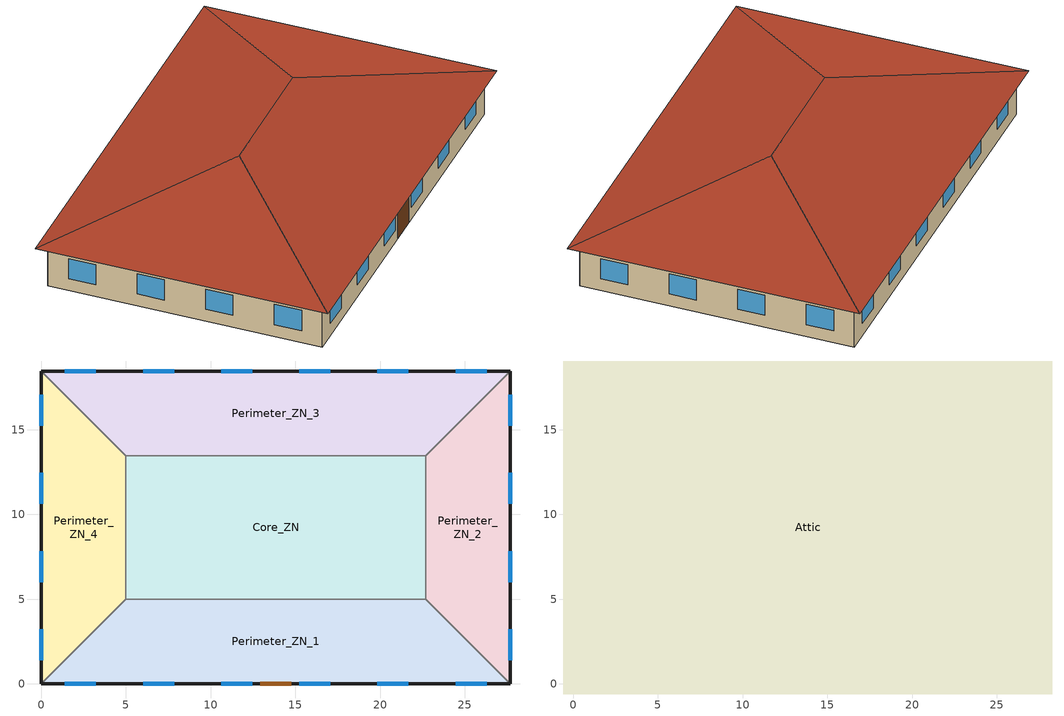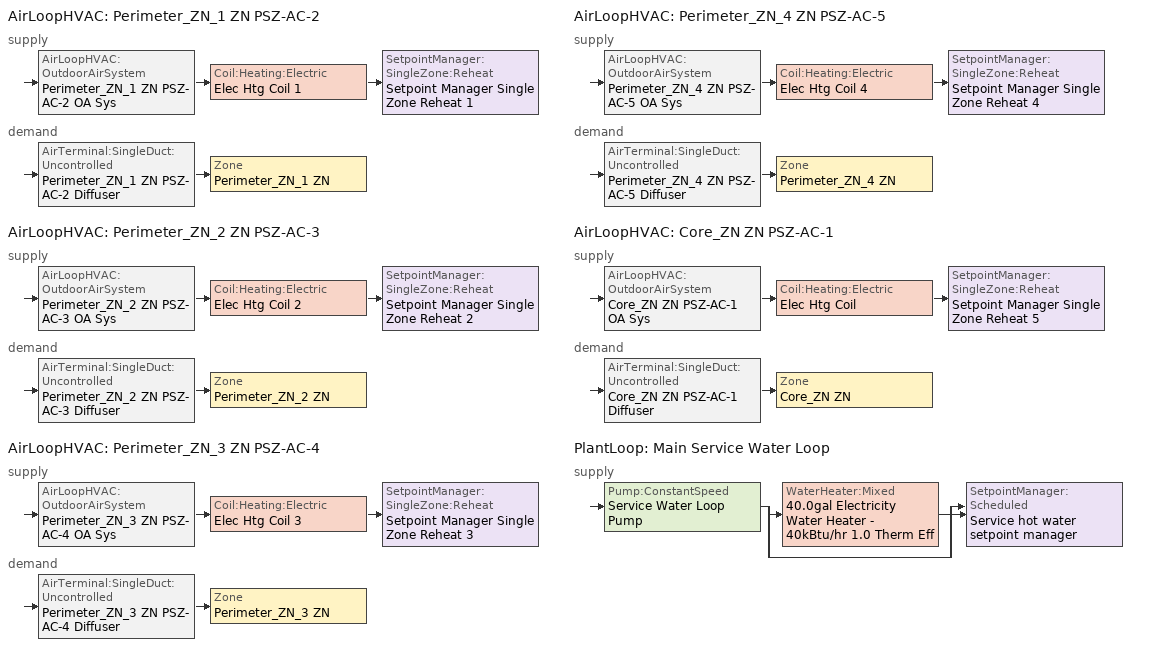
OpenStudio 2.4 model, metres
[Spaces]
Perimeter_ZN_1
 floor ground: 22.69,5 27.69,0 0,0 5,5 z0
 wall outside: 0,0 27.69,0 z0:3.05
 wall to Perimeter_ZN_4: 5,5 0,0 z0:3.05
 wall to Core_ZN: 22.69,5 5,5 z0:3.05
 wall to Perimeter_ZN_2: 27.69,0 22.69,5 z0:3.05
 window: 1.39,0 3.22,0 / 19.85,0 21.68,0 / 15.24,0 17.07,0 / 6.01,0 7.84,0 / 10.62,0 12.45,0 / 24.47,0 26.3,0 z0.9:2.42
 door: 12.93,0 14.76,0 z0:2.13
Perimeter_ZN_2
 floor ground: 27.69,18.46 27.69,0 22.69,5 22.69,13.46 z0
 wall outside: 27.69,0 27.69,18.46 z0:3.05
 wall to Perimeter_ZN_3: 27.69,18.46 22.69,13.46 z0:3.05
 wall to Core_ZN: 22.69,13.46 22.69,5 z0:3.05
 window: 27.69,1.39 27.69,3.22 / 27.69,10.62 27.69,12.45 / 27.69,15.24 27.69,17.07 / 27.69,6.01 27.69,7.84 z0.9:2.42
Perimeter_ZN_3
 floor ground: 27.69,18.46 22.69,13.46 5,13.46 0,18.46 z0
 wall outside: 27.69,18.46 0,18.46 z0:3.05
 wall to Core_ZN: 5,13.46 22.69,13.46 z0:3.05
 wall to Perimeter_ZN_4: 0,18.46 5,13.46 z0:3.05
 window: 21.68,18.46 19.85,18.46 / 7.84,18.46 6.01,18.46 / 17.07,18.46 15.24,18.46 / 12.45,18.46 10.62,18.46 / 26.3,18.46 24.47,18.46 / 3.22,18.46 1.39,18.46 z0.9:2.42
Perimeter_ZN_4
 floor ground: 0,18.46 5,13.46 5,5 0,0 z0
 wall outside: 0,18.46 0,0 z0:3.05
 wall to Core_ZN: 5,5 5,13.46 z0:3.05
 window: 0,3.22 0,1.39 / 0,12.45 0,10.62 / 0,7.84 0,6.01 / 0,17.07 0,15.24 z0.9:2.42
Core_ZN
 floor ground: 22.69,13.46 22.69,5 5,5 5,13.46 z0
Attic
 floor outside: 28.29,19.06 27.69,18.46 0,18.46 -0.6,19.06 z3.05; -0.6,19.06 0,18.46 0,0 -0.6,-0.6 z3.05; 28.29,19.06 28.29,-0.6 27.69,0 27.69,18.46 z3.05; 27.69,0 28.29,-0.6 -0.6,-0.6 0,0 z3.05
 floor to Perimeter_ZN_4: 0,18.46 5,13.46 5,5 0,0 z3.05
 floor to Perimeter_ZN_1: 22.69,5 27.69,0 0,0 5,5 z3.05
 floor to Perimeter_ZN_2: 27.69,18.46 27.69,0 22.69,5 22.69,13.46 z3.05
 floor to Core_ZN: 22.69,13.46 22.69,5 5,5 5,13.46 z3.05
 floor to Perimeter_ZN_3: 27.69,18.46 22.69,13.46 5,13.46 0,18.46 z3.05
 roof outside: 18.46,9.23,6.33 28.29,-0.6,3.05 28.29,19.06,3.05; 18.46,9.23,6.33 28.29,19.06,3.05 -0.6,19.06,3.05 9.23,9.23,6.33; 9.23,9.23,6.33 -0.6,-0.6,3.05 28.29,-0.6,3.05 18.46,9.23,6.33; 9.23,9.23,6.33 -0.6,19.06,3.05 -0.6,-0.6,3.05
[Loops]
AirLoopHVAC 'Perimeter_ZN_1 ZN PSZ-AC-2'
 supply: AirLoopHVAC:OutdoorAirSystem 'Perimeter_ZN_1 ZN PSZ-AC-2 OA Sys' > Coil:Heating:Electric 'Elec Htg Coil 1' > SetpointManager:SingleZone:Reheat 'Setpoint Manager Single Zone Reheat 1'
 demand: AirTerminal:SingleDuct:Uncontrolled 'Perimeter_ZN_1 ZN PSZ-AC-2 Diffuser' > Zone 'Perimeter_ZN_1 ZN'
AirLoopHVAC 'Perimeter_ZN_2 ZN PSZ-AC-3'
 supply: AirLoopHVAC:OutdoorAirSystem 'Perimeter_ZN_2 ZN PSZ-AC-3 OA Sys' > Coil:Heating:Electric 'Elec Htg Coil 2' > SetpointManager:SingleZone:Reheat 'Setpoint Manager Single Zone Reheat 2'
 demand: AirTerminal:SingleDuct:Uncontrolled 'Perimeter_ZN_2 ZN PSZ-AC-3 Diffuser' > Zone 'Perimeter_ZN_2 ZN'
AirLoopHVAC 'Perimeter_ZN_3 ZN PSZ-AC-4'
 supply: AirLoopHVAC:OutdoorAirSystem 'Perimeter_ZN_3 ZN PSZ-AC-4 OA Sys' > Coil:Heating:Electric 'Elec Htg Coil 3' > SetpointManager:SingleZone:Reheat 'Setpoint Manager Single Zone Reheat 3'
 demand: AirTerminal:SingleDuct:Uncontrolled 'Perimeter_ZN_3 ZN PSZ-AC-4 Diffuser' > Zone 'Perimeter_ZN_3 ZN'
AirLoopHVAC 'Perimeter_ZN_4 ZN PSZ-AC-5'
 supply: AirLoopHVAC:OutdoorAirSystem 'Perimeter_ZN_4 ZN PSZ-AC-5 OA Sys' > Coil:Heating:Electric 'Elec Htg Coil 4' > SetpointManager:SingleZone:Reheat 'Setpoint Manager Single Zone Reheat 4'
 demand: AirTerminal:SingleDuct:Uncontrolled 'Perimeter_ZN_4 ZN PSZ-AC-5 Diffuser' > Zone 'Perimeter_ZN_4 ZN'
AirLoopHVAC 'Core_ZN ZN PSZ-AC-1'
 supply: AirLoopHVAC:OutdoorAirSystem 'Core_ZN ZN PSZ-AC-1 OA Sys' > Coil:Heating:Electric 'Elec Htg Coil' > SetpointManager:SingleZone:Reheat 'Setpoint Manager Single Zone Reheat 5'
 demand: AirTerminal:SingleDuct:Uncontrolled 'Core_ZN ZN PSZ-AC-1 Diffuser' > Zone 'Core_ZN ZN'
PlantLoop 'Main Service Water Loop'
 supply: Pump:ConstantSpeed 'Service Water Loop Pump' > split
  | WaterHeater:Mixed '40.0gal Electricity Water Heater - 40kBtu/hr 1.0 Therm Eff'
  | bypass
  join > SetpointManager:Scheduled 'Service hot water setpoint manager'
[Site]
Houston Bush Intercontinental: Latitude {deg}=30; Longitude {deg}=-95.37; Time Zone {hr}=-6; Elevation {m}=29; Terrain=City
[Building]
90.1-2010-SmallOffice-ASHRAE 169-2006-2A created: 2016-11-30 13:33:36 -0700: North Axis {deg}=0; Default Construction Set=90.1-2010 - Office - ASHRAE 169-2006-2A; Standards Building Type=SmallOffice
[Site:GroundTemperature:BuildingSurface]
20.38, 20.28, 20.43, 20.62, 20.85, 22.92, 23.46, 23.6, 23.62, 21.54, 20.98, 20.57
[Site:WaterMainsTemperature]
Calculation Method=Correlation; Annual Average Outdoor Air Temperature {C}=20.3167; Maximum Difference In Monthly Average Outdoor Air Temperatures {deltaC}=17.8
[SizingPeriod:DesignDay]
Houston Bush Intercontinental Ann Htg 99.6% Condns DB: Maximum Dry-Bulb Temperature {C}=-1.6; Daily Dry-Bulb Temperature Range {deltaC}=0; Humidity Indicating Conditions at Maximum Dry-Bulb=-1.6; Barometric Pressure {Pa}=100977; Wind Speed {m/s}=2.8; Wind Direction {deg}=0; Sky Clearness=0; Rain Indicator=0; Snow Indicator=0; Day of Month=21; Month=1; Day Type=WinterDesignDay; Daylight Saving Time Indicator=0; Humidity Indicating Type=Wetbulb; Dry-Bulb Temperature Range Modifier Type=DefaultMultipliers; Solar Model Indicator=ASHRAEClearSky
[ClimateZones]
Climate Zone Institution Name 1=ASHRAE; Climate Zone Document Name 1=ANSI/ASHRAE Standard 169; Climate Zone Document Year 1=2006; Climate Zone Value 1=2A; Climate Zone Institution Name 2=CEC; Climate Zone Document Name 2=California Climate Zone Descriptions; Climate Zone Document Year 2=1995
[Material:NoMass] Thermal Absorptance=0.9; Solar Absorptance=0.7
Name | Roughness | Thermal Resistance {m2-K/W} | Visible Absorptance
CP02 CARPET PAD | VeryRough | 0.21648 | 0.8
Typical Insulation R-6.78 | Smooth | 1.19347 | 0.7
Typical Carpet Pad | Smooth | 0.21648 | 0.8
Typical Insulation R-4.23 | Smooth | 0.745657 | 0.7
Typical Insulation R-19.72 | Smooth | 3.4722 | 0.7
Typical Insulation R-0.58 | Smooth | 0.101875 | 0.7
Typical Insulation | Smooth | 0.0282222 | 0.7
[Material]
Name | Roughness | Thickness {m} | Conductivity {W/m-K} | Density {kg/m3} | Specific Heat {J/kg-K} | Thermal Absorptance | Solar Absorptance | Visible Absorptance
100mm Normalweight concrete floor | MediumSmooth | 0.1016 | 2.31 | 2322 | 832
G01 13mm gypsum board | Smooth | 0.0127 | 0.16 | 800 | 1090 | 0.9 | 0.7 | 0.5
4 in. Normalweight Concrete Floor | MediumRough | 0.1016 | 2.31 | 2322 | 832 | 0.9 | 0.7 | 0.7
1IN Stucco | Smooth | 0.0253 | 0.6918 | 1858 | 837 | 0.9 | 0.7 | 0.92
8IN CONCRETE HW RefBldg | Rough | 0.2032 | 1.311 | 2240 | 836.8 | 0.9 | 0.7 | 0.7
1/2IN Gypsum | Smooth | 0.0127 | 0.16 | 784.9 | 830 | 0.9 | 0.4 | 0.4
Roof Membrane - Highly Reflective | VeryRough | 0.0095 | 0.16 | 1121.29 | 1460 | 0.75 | 0.45 | 0.7
Metal Roof Surface; F08 Metal surface | Smooth | 0.0008 | 45.28 | 7824 | 500 | 0.9 | 0.7 | 0.7
6 in. Normalweight Concrete Floor | MediumRough | 0.1524 | 2.31 | 2322 | 832 | 0.9 | 0.7 | 0.7
8 in. Concrete Block Basement Wall | MediumRough | 0.2032 | 1.326 | 1842 | 912 | 0.9 | 0.7 | 0.7
G05 25mm wood | MediumSmooth | 0.0254 | 0.15 | 608 | 1630 | 0.9 | 0.5 | 0.5
Std Wood 6inch | MediumSmooth | 0.15 | 0.12 | 540 | 1210 | 0.9 | 0.7 | 0.7
[Construction]
Typical Insulated Exterior Mass Floor R-9.35: Typical Insulation R-6.78, 4 in. Normalweight Concrete Floor, Typical Carpet Pad
Typical Insulated Exterior Mass Wall R-6.62: 1IN Stucco, 8IN CONCRETE HW RefBldg, Typical Insulation R-4.23, 1/2IN Gypsum
Typical IEAD Roof - Highly Reflective R-20.83: Roof Membrane - Highly Reflective, Typical Insulation R-19.72, Metal Roof Surface
Typical Interior Floor: 100mm Normalweight concrete floor, CP02 CARPET PAD
Typical Interior Wall: G01 13mm gypsum board, G01 13mm gypsum board
Typical Interior Ceiling: CP02 CARPET PAD, 100mm Normalweight concrete floor
Typical Insulated Carpeted 6in Slab Floor: 6 in. Normalweight Concrete Floor, Typical Carpet Pad
Typical Insulated Basement Mass Wall: 8 in. Concrete Block Basement Wall
U 0.72 SHGC 0.25 Sgl Ref-B-M Tint 6mm: REF B TINT MID 6MM
Typical Insulated Metal Door R-1.43: F08 Metal surface, Typical Insulation R-0.58
Typical Overhead Door: Typical Insulation
U 1.98 SHGC 0.36 Sgl Ref-B-H Clr 6mm: REF B CLEAR HI 6MM
Typical Interior Window: Clear 3mm
Typical Interior Door; Typical Interior Partition: G05 25mm wood
InteriorFurnishings: Std Wood 6inch
[DefaultConstructionSet]
90.1-2010 - Office - ASHRAE 169-2006-2A: Default Exterior Surface Constructions=Default Surface Constructions 1; Default Interior Surface Constructions=Default Surface Constructions 2; Default Ground Contact Surface Constructions=Default Surface Constructions 3; Default Exterior SubSurface Constructions=Default Sub Surface Constructions 1; Default Interior SubSurface Constructions=Default Sub Surface Constructions 2; Interior Partition Construction=Typical Interior Partition
[DefaultSurfaceConstructions]
Name | Floor Construction | Wall Construction | Roof Ceiling Construction
Default Surface Constructions 1 | Typical Insulated Exterior Mass Floor R-9.35 | Typical Insulated Exterior Mass Wall R-6.62 | Typical IEAD Roof - Highly Reflective R-20.83
Default Surface Constructions 2 | Typical Interior Floor | Typical Interior Wall | Typical Interior Ceiling
Default Surface Constructions 3 | Typical Insulated Carpeted 6in Slab Floor | Typical Insulated Basement Mass Wall
[DefaultSubSurfaceConstructions]
Name | Fixed Window Construction | Operable Window Construction | Door Construction | Overhead Door Construction | Skylight Construction | Tubular Daylight Dome Construction | Tubular Daylight Diffuser Construction
Default Sub Surface Constructions 1 | U 0.72 SHGC 0.25 Sgl Ref-B-M Tint 6mm | U 0.72 SHGC 0.25 Sgl Ref-B-M Tint 6mm | Typical Insulated Metal Door R-1.43 | Typical Overhead Door | U 1.98 SHGC 0.36 Sgl Ref-B-H Clr 6mm | Typical Interior Window | Typical Interior Window
Default Sub Surface Constructions 2 | Typical Interior Window | Typical Interior Window | Typical Interior Door
[WindowMaterial:Glazing] Optical Data Type=SpectralAverage; Infrared Transmittance at Normal Incidence=0; Front Side Infrared Hemispherical Emissivity=0.84; Conductivity {W/m-K}=0.9; Dirt Correction Factor for Solar and Visible Transmittance=1; Solar Diffusing=No
Name | Thickness {m} | Solar Transmittance at Normal Incidence | Front Side Solar Reflectance at Normal Incidence | Back Side Solar Reflectance at Normal Incidence | Visible Transmittance at Normal Incidence | Front Side Visible Reflectance at Normal Incidence | Back Side Visible Reflectance at Normal Incidence | Back Side Infrared Hemispherical Emissivity
REF B TINT MID 6MM | 0.006 | 0.1 | 0.11 | 0.41 | 0.13 | 0.1 | 0.32 | 0.45
REF B CLEAR HI 6MM | 0.006 | 0.24 | 0.16 | 0.32 | 0.3 | 0.16 | 0.29 | 0.6
Clear 3mm | 0.003 | 0.837 | 0.075 | 0.075 | 0.898 | 0.081 | 0.081 | 0.84
[Space]
Name | Space Type | Building Story | Thermal Zone | Part of Total Floor Area
Perimeter_ZN_1 | Office WholeBuilding - Sm Office | Building Story 1 | Perimeter_ZN_1 ZN | Yes
Attic | Office Attic |  | Attic ZN | No
Perimeter_ZN_2 | Office WholeBuilding - Sm Office | Building Story 1 | Perimeter_ZN_2 ZN | Yes
Perimeter_ZN_3 | Office WholeBuilding - Sm Office | Building Story 1 | Perimeter_ZN_3 ZN | Yes
Perimeter_ZN_4 | Office WholeBuilding - Sm Office | Building Story 1 | Perimeter_ZN_4 ZN | Yes
Core_ZN | Office WholeBuilding - Sm Office | Building Story 1 | Core_ZN ZN | Yes
[SpaceType] Standards Building Type=Office
Name | Default Schedule Set | Standards Space Type | Design Specification Outdoor Air Object
Office WholeBuilding - Sm Office | Office WholeBuilding - Sm Office Schedule Set | WholeBuilding - Sm Office
Office Attic | Office Attic Schedule Set | Attic | Office Attic Ventilation
[DesignSpecification:OutdoorAir]
Office Attic Ventilation: Outdoor Air Flow per Person {m3/s-person}=0; Outdoor Air Flow per Floor Area {m3/s-m2}=0; Outdoor Air Flow Air Changes per Hour {1/hr}=0
[DefaultScheduleSet]
Name | Infiltration Schedule | Number of People Schedule | People Activity Level Schedule | Lighting Schedule | Electric Equipment Schedule
Office Attic Schedule Set | OfficeMedium INFIL_SCH_PNNL
Office WholeBuilding - Sm Office Schedule Set | OfficeSmall INFIL_QUARTER_ON_SCH | OfficeSmall BLDG_OCC_SCH | OfficeSmall ACTIVITY_SCH | OfficeSmall BLDG_LIGHT_SCH | OfficeSmall BLDG_EQUIP_SCH
[ThermostatSetpoint:DualSetpoint]
Name | Heating Setpoint Temperature Schedule | Cooling Setpoint Temperature Schedule
Office WholeBuilding - Sm Office Thermostat 1; Office WholeBuilding - Sm Office Thermostat 2; Office WholeBuilding - Sm Office Thermostat 3; Office WholeBuilding - Sm Office Thermostat 4; Office WholeBuilding - Sm Office Thermostat 5 | OfficeSmall HTGSETP_SCH_NO_OPTIMUM | OfficeSmall CLGSETP_SCH_NO_OPTIMUM
Office Attic Thermostat 1
[People:Definition]
Office WholeBuilding - Sm Office People Definition: Number of People Calculation Method=People/Area; People per Space Floor Area {person/m2}=0.0602779; Fraction Radiant=0.3
[People]
Office WholeBuilding - Sm Office People: People Definition=Office WholeBuilding - Sm Office People Definition; Space or SpaceType=Office WholeBuilding - Sm Office; Work Efficiency Schedule=Work Efficiency Schedule; Clothing Insulation Schedule=Clothing Schedule; Air Velocity Schedule=Air Velocity Schedule
[Lights:Definition]
Office WholeBuilding - Sm Office Lights Definition: Design Level Calculation Method=Watts/Area; Watts per Space Floor Area {W/m2}=9.68752; Fraction Radiant=0.7; Fraction Visible=0.2
[Lights]
Office WholeBuilding - Sm Office Lights: Lights Definition=Office WholeBuilding - Sm Office Lights Definition; Space or SpaceType=Office WholeBuilding - Sm Office
[ElectricEquipment:Definition]
Office WholeBuilding - Sm Office Elec Equip Definition: Design Level Calculation Method=Watts/Area; Watts per Space Floor Area {W/m2}=6.78126; Fraction Radiant=0.5
[ElectricEquipment]
Office WholeBuilding - Sm Office Elec Equip: Electric Equipment Definition=Office WholeBuilding - Sm Office Elec Equip Definition; Space or SpaceType=Office WholeBuilding - Sm Office
[SpaceInfiltration:DesignFlowRate] Schedule=OfficeSmall INFIL_QUARTER_ON_SCH; Design Flow Rate Calculation Method=Flow/ExteriorArea; Flow per Exterior Surface Area {m3/s-m2}=0.000569573; Constant Term Coefficient=0; Temperature Term Coefficient=0; Velocity Term Coefficient=0.224; Velocity Squared Term Coefficient=0
Name | Space or SpaceType
Perimeter_ZN_1 Infiltration | Perimeter_ZN_1
Perimeter_ZN_2 Infiltration | Perimeter_ZN_2
Perimeter_ZN_3 Infiltration | Perimeter_ZN_3
Perimeter_ZN_4 Infiltration | Perimeter_ZN_4
[InternalMass:Definition]
Internal Mass Definition 1: Construction=InteriorFurnishings; Design Level Calculation Method=SurfaceArea/Area; Surface Area per Space Floor Area=2
[InternalMass] Internal Mass Definition=Internal Mass Definition 1
Name | Space or SpaceType
Perimeter_ZN_1 Mass | Perimeter_ZN_1
Perimeter_ZN_2 Mass | Perimeter_ZN_2
Perimeter_ZN_3 Mass | Perimeter_ZN_3
Perimeter_ZN_4 Mass | Perimeter_ZN_4
Core_ZN Mass | Core_ZN
[ThermalZone] Use Ideal Air Loads=No
Name | Thermostat
Perimeter_ZN_2 ZN | Office WholeBuilding - Sm Office Thermostat 1
Core_ZN ZN | Office WholeBuilding - Sm Office Thermostat 2
Perimeter_ZN_1 ZN | Office WholeBuilding - Sm Office Thermostat 3
Perimeter_ZN_3 ZN | Office WholeBuilding - Sm Office Thermostat 4
Perimeter_ZN_4 ZN | Office WholeBuilding - Sm Office Thermostat 5
Attic ZN | Office Attic Thermostat 1
[Sizing:Zone] Zone Cooling Design Supply Air Temperature Input Method=SupplyAirTemperature; Zone Cooling Design Supply Air Temperature Difference {deltaC}=11.11; Zone Heating Design Supply Air Temperature Input Method=SupplyAirTemperature; Zone Heating Design Supply Air Temperature {C}=40; Zone Heating Design Supply Air Temperature Difference {deltaC}=11.11; Zone Cooling Design Supply Air Humidity Ratio {kg-H2O/kg-air}=0.0085; Zone Heating Design Supply Air Humidity Ratio {kg-H2O/kg-air}=0.008; Cooling Design Air Flow Method=DesignDay; Heating Design Air Flow Method=DesignDay; Account for Dedicated Outdoor Air System=No; Dedicated Outdoor Air System Control Strategy=NeutralSupplyAir; Dedicated Outdoor Air Low Setpoint Temperature for Design {C}=autosize; Dedicated Outdoor Air High Setpoint Temperature for Design {C}=autosize
Name | Zone Cooling Design Supply Air Temperature {C}
Perimeter_ZN_2 ZN; Core_ZN ZN; Perimeter_ZN_1 ZN; Perimeter_ZN_3 ZN; Perimeter_ZN_4 ZN | 12.8
Attic ZN | 14
[Zone equipment]
Perimeter_ZN_2 ZN: Perimeter_ZN_2 ZN PSZ-AC-3 Diffuser
Core_ZN ZN: Core_ZN ZN PSZ-AC-1 Diffuser
Perimeter_ZN_1 ZN: Perimeter_ZN_1 ZN PSZ-AC-2 Diffuser
Perimeter_ZN_3 ZN: Perimeter_ZN_3 ZN PSZ-AC-4 Diffuser
Perimeter_ZN_4 ZN: Perimeter_ZN_4 ZN PSZ-AC-5 Diffuser
[AirLoopHVAC] Availability Schedule=Always On Discrete; Design Supply Air Flow Rate {m3/s}=AutoSize
Perimeter_ZN_1 ZN PSZ-AC-2; Perimeter_ZN_2 ZN PSZ-AC-3; Perimeter_ZN_3 ZN PSZ-AC-4; Perimeter_ZN_4 ZN PSZ-AC-5; Core_ZN ZN PSZ-AC-1
[Sizing:System] Type of Load to Size On=Sensible; Design Outdoor Air Flow Rate {m3/s}=Autosize; Minimum System Air Flow Ratio=1; Preheat Design Temperature {C}=7; Preheat Design Humidity Ratio {kg-H2O/kg-Air}=0.008; Precool Design Temperature {C}=12.8; Precool Design Humidity Ratio {kg-H2O/kg-Air}=0.008; Central Cooling Design Supply Air Temperature {C}=12.8; Central Heating Design Supply Air Temperature {C}=40; Sizing Option=Coincident; 100% Outdoor Air in Cooling=No; 100% Outdoor Air in Heating=No; Central Cooling Design Supply Air Humidity Ratio {kg-H2O/kg-Air}=0.0085; Central Heating Design Supply Air Humidity Ratio {kg-H2O/kg-Air}=0.008; Cooling Design Air Flow Method=DesignDay; Cooling Design Air Flow Rate {m3/s}=0; Heating Design Air Flow Method=DesignDay; Heating Design Air Flow Rate {m3/s}=0; System Outdoor Air Method=ZoneSum; Zone Maximum Outdoor Air Fraction=1; Cooling Supply Air Flow Rate Per Floor Area {m3/s-m2}=0.00996765; Cooling Fraction of Autosized Cooling Supply Air Flow Rate=1; Cooling Supply Air Flow Rate Per Unit Cooling Capacity {m3/s-W}=3.94755e-05; Heating Supply Air Flow Rate Per Floor Area {m3/s-m2}=0.00996765; Heating Fraction of Autosized Heating Supply Air Flow Rate=1; Heating Fraction of Autosized Cooling Supply Air Flow Rate=1; Heating Supply Air Flow Rate Per Unit Heating Capacity {m3/s-W}=3.15882e-05; Cooling Design Capacity Method=CoolingDesignCapacity; Cooling Design Capacity {W}=autosize; Cooling Design Capacity Per Floor Area {W/m2}=234.7; Fraction of Autosized Cooling Design Capacity=1; Heating Design Capacity Method=HeatingDesignCapacity; Heating Design Capacity {W}=autosize; Heating Design Capacity Per Floor Area {W/m2}=157; Fraction of Autosized Heating Design Capacity=1; Central Cooling Capacity Control Method=OnOff
Perimeter_ZN_1 ZN PSZ-AC-2; Perimeter_ZN_2 ZN PSZ-AC-3; Perimeter_ZN_3 ZN PSZ-AC-4; Perimeter_ZN_4 ZN PSZ-AC-5; Core_ZN ZN PSZ-AC-1
[SetpointManager:SingleZone:Reheat] Minimum Supply Air Temperature {C}=12.7778; Maximum Supply Air Temperature {C}=40
Name | Control Zone
Setpoint Manager Single Zone Reheat 1 | Perimeter_ZN_1 ZN
Setpoint Manager Single Zone Reheat 2 | Perimeter_ZN_2 ZN
Setpoint Manager Single Zone Reheat 3 | Perimeter_ZN_3 ZN
Setpoint Manager Single Zone Reheat 4 | Perimeter_ZN_4 ZN
Setpoint Manager Single Zone Reheat 5 | Core_ZN ZN
[Controller:OutdoorAir] Minimum Outdoor Air Flow Rate {m3/s}=Autosize; Maximum Outdoor Air Flow Rate {m3/s}=Autosize; Economizer Control Type=NoEconomizer; Economizer Control Action Type=ModulateFlow; Economizer Maximum Limit Dry-Bulb Temperature {C}=28; Economizer Maximum Limit Enthalpy {J/kg}=64000; Economizer Minimum Limit Dry-Bulb Temperature {C}=-100; Lockout Type=NoLockout; Minimum Limit Type=FixedMinimum; Minimum Outdoor Air Schedule=Always On Discrete; High Humidity Control=No; Heat Recovery Bypass Control Type=BypassWhenOAFlowGreaterThanMinimum
Name | Controller Mechanical Ventilation
Perimeter_ZN_1 ZN PSZ-AC-2 OA Sys Controller | Controller Mechanical Ventilation 1
Perimeter_ZN_2 ZN PSZ-AC-3 OA Sys Controller | Controller Mechanical Ventilation 2
Perimeter_ZN_3 ZN PSZ-AC-4 OA Sys Controller | Controller Mechanical Ventilation 3
Perimeter_ZN_4 ZN PSZ-AC-5 OA Sys Controller | Controller Mechanical Ventilation 4
Core_ZN ZN PSZ-AC-1 OA Sys Controller | Controller Mechanical Ventilation 5
[Controller:MechanicalVentilation] Availability Schedule=Always On Discrete; System Outdoor Air Method=ZoneSum
Controller Mechanical Ventilation 1; Controller Mechanical Ventilation 2; Controller Mechanical Ventilation 3; Controller Mechanical Ventilation 4; Controller Mechanical Ventilation 5
[AirLoopHVAC:OutdoorAirSystem]
Name | Controller
Perimeter_ZN_1 ZN PSZ-AC-2 OA Sys | Perimeter_ZN_1 ZN PSZ-AC-2 OA Sys Controller
Perimeter_ZN_2 ZN PSZ-AC-3 OA Sys | Perimeter_ZN_2 ZN PSZ-AC-3 OA Sys Controller
Perimeter_ZN_3 ZN PSZ-AC-4 OA Sys | Perimeter_ZN_3 ZN PSZ-AC-4 OA Sys Controller
Perimeter_ZN_4 ZN PSZ-AC-5 OA Sys | Perimeter_ZN_4 ZN PSZ-AC-5 OA Sys Controller
Core_ZN ZN PSZ-AC-1 OA Sys | Core_ZN ZN PSZ-AC-1 OA Sys Controller
[AvailabilityManager:NightCycle] Control Type=CycleOnAny; Thermostat Tolerance {deltaC}=1
Availability Manager Night Cycle 1; Availability Manager Night Cycle 2; Availability Manager Night Cycle 3; Availability Manager Night Cycle 4; Availability Manager Night Cycle 5
[AirTerminal:SingleDuct:Uncontrolled] Availability Schedule=Always On Discrete; Maximum Air Flow Rate {m3/s}=AutoSize
Perimeter_ZN_1 ZN PSZ-AC-2 Diffuser; Perimeter_ZN_2 ZN PSZ-AC-3 Diffuser; Perimeter_ZN_3 ZN PSZ-AC-4 Diffuser; Perimeter_ZN_4 ZN PSZ-AC-5 Diffuser; Core_ZN ZN PSZ-AC-1 Diffuser
[PlantLoop]
Main Service Water Loop: Glycol Concentration=0; Maximum Loop Temperature {C}=60; Minimum Loop Temperature {C}=10; Plant Loop Volume {m3}=Autocalculate; Load Distribution Scheme=Optimal
[Sizing:Plant]
Main Service Water Loop: Loop Type=Heating; Design Loop Exit Temperature {C}=60; Loop Design Temperature Difference {deltaC}=5; Sizing Option=NonCoincident; Zone Timesteps in Averaging Window=1; Coincident Sizing Factor Mode=None
[SetpointManager:Scheduled]
Service hot water setpoint manager: Control Variable=Temperature; Schedule=Service Water Loop Temp - 140F
[Pump:ConstantSpeed]
Service Water Loop Pump: Rated Flow Rate {m3/s}=autosize; Rated Pump Head {Pa}=0.001; Rated Power Consumption {W}=autosize; Motor Efficiency=0.855; Fraction of Motor Inefficiencies to Fluid Stream=0; Pump Control Type=Intermittent; Design Power Sizing Method=PowerPerFlowPerPressure; Design Electric Power per Unit Flow Rate {W/(m3/s)}=348701.1; Design Shaft Power per Unit Flow Rate per Unit Head {W-s/m3-Pa}=1.28205
[WaterHeater:Mixed]
40.0gal Electricity Water Heater - 40kBtu/hr 1.0 Therm Eff: Tank Volume {m3}=0.151416; Setpoint Temperature Schedule=Service Water Loop Temp - 140F; Deadband Temperature Difference {deltaC}=2; Maximum Temperature Limit {C}=82.2222; Heater Control Type=Cycle; Heater Maximum Capacity {W}=11722.8; Heater Fuel Type=Electricity; Heater Thermal Efficiency=1; Off Cycle Parasitic Fuel Consumption Rate {W}=570.999; Off Cycle Parasitic Fuel Type=Electricity; Off Cycle Parasitic Heat Fraction to Tank=0.8; On Cycle Parasitic Fuel Consumption Rate {W}=570.999; On Cycle Parasitic Fuel Type=Electricity; On Cycle Parasitic Heat Fraction to Tank=0; Ambient Temperature Indicator=Schedule; Ambient Temperature Schedule=Water Heater Ambient Temp Schedule - 70F; Off Cycle Loss Coefficient to Ambient Temperature {W/K}=1.20802; On Cycle Loss Coefficient to Ambient Temperature {W/K}=1.20802; Use Side Effectiveness=1; Source Side Effectiveness=1; Use Side Design Flow Rate {m3/s}=autosize; Source Side Design Flow Rate {m3/s}=autosize; Indirect Water Heating Recovery Time {hr}=1.5; Source Side Flow Control Mode=IndirectHeatPrimarySetpoint
[Exterior:Lights:Definition]
Name | Design Level {W}
Occ Sensing Exterior Lights Def | 896.07
NonDimming Exterior Lights Def | 40.54
[Exterior:Lights] Control Option=AstronomicalClock
Name | Exterior Lights Definition | Schedule
Occ Sensing Exterior Lights Def | Occ Sensing Exterior Lights Def | OfficeSmall Exterior_lighting_schedule_b
NonDimming Exterior Lights Def | NonDimming Exterior Lights Def | OfficeSmall Exterior_lighting_schedule_a
[BuildingStory]
Building Story 1: Nominal Z Coordinate {m}=0
[Coil:Heating:Electric] Availability Schedule=Always On Discrete 1
Elec Htg Coil; Elec Htg Coil 1; Elec Htg Coil 2; Elec Htg Coil 3; Elec Htg Coil 4
[Schedule:Ruleset]
Name | Default Day Schedule | Summer Design Day Schedule | Winter Design Day Schedule
OfficeMedium INFIL_SCH_PNNL | OfficeMedium INFIL_SCH_PNNL Default | OfficeMedium INFIL_SCH_PNNL Summer Design Day | OfficeMedium INFIL_SCH_PNNL Winter Design Day
Clothing Schedule | Clothing Schedule Default Winter Clothes
Air Velocity Schedule | Air Velocity Schedule Default
Work Efficiency Schedule | Work Efficiency Schedule Default
OfficeSmall BLDG_OCC_SCH | OfficeSmall BLDG_OCC_SCH Default | OfficeSmall BLDG_OCC_SCH Summer Design Day | OfficeSmall BLDG_OCC_SCH Winter Design Day
OfficeSmall ACTIVITY_SCH | OfficeSmall ACTIVITY_SCH Default | OfficeSmall ACTIVITY_SCH Summer Design Day | OfficeSmall ACTIVITY_SCH Winter Design Day
OfficeSmall BLDG_LIGHT_SCH | OfficeSmall BLDG_LIGHT_SCH Default | OfficeSmall BLDG_LIGHT_SCH Summer Design Day | OfficeSmall BLDG_LIGHT_SCH Winter Design Day
OfficeSmall BLDG_EQUIP_SCH | OfficeSmall BLDG_EQUIP_SCH Default | OfficeSmall BLDG_EQUIP_SCH Summer Design Day | OfficeSmall BLDG_EQUIP_SCH Winter Design Day
OfficeSmall INFIL_QUARTER_ON_SCH | OfficeSmall INFIL_QUARTER_ON_SCH Default | OfficeSmall INFIL_QUARTER_ON_SCH Summer Design Day | OfficeSmall INFIL_QUARTER_ON_SCH Winter Design Day
OfficeSmall HTGSETP_SCH_NO_OPTIMUM | OfficeSmall HTGSETP_SCH_NO_OPTIMUM Default | OfficeSmall HTGSETP_SCH_NO_OPTIMUM Summer Design Day | OfficeSmall HTGSETP_SCH_NO_OPTIMUM Winter Design Day
OfficeSmall CLGSETP_SCH_NO_OPTIMUM | OfficeSmall CLGSETP_SCH_NO_OPTIMUM Default | OfficeSmall CLGSETP_SCH_NO_OPTIMUM Summer Design Day | OfficeSmall CLGSETP_SCH_NO_OPTIMUM Winter Design Day
Service Water Loop Temp - 140F | Service Water Loop Temp - 140F Default
Water Heater Ambient Temp Schedule - 70F | Water Heater Ambient Temp Schedule - 70F Default
OfficeSmall Exterior_lighting_schedule_b | OfficeSmall Exterior_lighting_schedule_b Default | OfficeSmall Exterior_lighting_schedule_b Summer Design Day | OfficeSmall Exterior_lighting_schedule_b Winter Design Day
OfficeSmall Exterior_lighting_schedule_a | OfficeSmall Exterior_lighting_schedule_a Default | OfficeSmall Exterior_lighting_schedule_a Summer Design Day | OfficeSmall Exterior_lighting_schedule_a Winter Design Day
[Schedule:Day]
OfficeMedium INFIL_SCH_PNNL Default; Clothing Schedule Default Winter Clothes; OfficeSmall BLDG_OCC_SCH Summer Design Day; OfficeSmall BLDG_LIGHT_SCH Summer Design Day; OfficeSmall BLDG_EQUIP_SCH Summer Design Day; OfficeSmall INFIL_QUARTER_ON_SCH Default: 24, 0, 1
OfficeMedium INFIL_SCH_PNNL Summer Design Day; OfficeMedium INFIL_SCH_PNNL SmrDsn|Wkdy Day: 6, 0, 1, 22, 0, 0.25, 24, 0, 1
OfficeMedium INFIL_SCH_PNNL Winter Design Day; OfficeMedium INFIL_SCH_PNNL WntrDsn|Sat Day: 6, 0, 1, 18, 0, 0.25, 24, 0, 1
Clothing Schedule Summer Clothes: 24, 0, 0.5
Air Velocity Schedule Default; OfficeSmall BLDG_EQUIP_SCH Wknd Day: 24, 0, 0.2
Work Efficiency Schedule Default; OfficeSmall BLDG_OCC_SCH Default; OfficeSmall BLDG_OCC_SCH Winter Design Day; OfficeSmall BLDG_LIGHT_SCH Winter Design Day; OfficeSmall BLDG_EQUIP_SCH Winter Design Day: 24, 0, 0
OfficeSmall BLDG_OCC_SCH Wkdy Day: 6, 0, 0, 7, 0, 0.11, 8, 0, 0.21, 12, 0, 1, 13, 0, 0.53, 17, 0, 1, 18, 0, 0.32, 22, 0, 0.11, 23, 0, 0.05, 24, 0, 0
OfficeSmall ACTIVITY_SCH Default; OfficeSmall ACTIVITY_SCH Winter Design Day; OfficeSmall ACTIVITY_SCH Summer Design Day: 24, 0, 120
OfficeSmall BLDG_LIGHT_SCH Default; OfficeSmall BLDG_LIGHT_SCH Default|Wkdy Day: 5, 0, 0.18, 7, 0, 0.23, 8, 0, 0.42, 12, 0, 0.9, 13, 0, 0.8, 17, 0, 0.9, 18, 0, 0.61, 20, 0, 0.42, 22, 0, 0.32, 23, 0, 0.23, 24, 0, 0.18
OfficeSmall BLDG_LIGHT_SCH Wknd Day: 24, 0, 0.18
OfficeSmall BLDG_EQUIP_SCH Default; OfficeSmall BLDG_EQUIP_SCH Default|Wkdy Day: 8, 0, 0.5, 12, 0, 1, 13, 0, 0.94, 17, 0, 1, 18, 0, 0.5, 24, 0, 0.2
OfficeSmall INFIL_QUARTER_ON_SCH Summer Design Day; OfficeSmall INFIL_QUARTER_ON_SCH SmrDsn|Wkdy Day: 7, 0, 1, 19, 0, 0.25, 24, 0, 1
OfficeSmall INFIL_QUARTER_ON_SCH Winter Design Day; OfficeSmall INFIL_QUARTER_ON_SCH WntrDsn|Sat Day: 7, 0, 1, 18, 0, 0.25, 24, 0, 1
OfficeSmall HTGSETP_SCH_NO_OPTIMUM Default; OfficeSmall HTGSETP_SCH_NO_OPTIMUM Summer Design Day: 24, 0, 15.56
OfficeSmall HTGSETP_SCH_NO_OPTIMUM Wkdy Day: 6, 0, 15.56, 19, 0, 21.11, 24, 0, 15.56
OfficeSmall HTGSETP_SCH_NO_OPTIMUM Winter Design Day: 24, 0, 21.11
OfficeSmall CLGSETP_SCH_NO_OPTIMUM Default; OfficeSmall CLGSETP_SCH_NO_OPTIMUM Summer Design Day; OfficeSmall CLGSETP_SCH_NO_OPTIMUM Wkdy Day: 24, 0, 100
OfficeSmall CLGSETP_SCH_NO_OPTIMUM Winter Design Day: 24, 0, 29.44
Service Water Loop Temp - 140F Default: 24, 0, 60
Water Heater Ambient Temp Schedule - 70F Default: 24, 0, 21.1111
OfficeSmall Exterior_lighting_schedule_b Default; OfficeSmall Exterior_lighting_schedule_b Winter Design Day; OfficeSmall Exterior_lighting_schedule_b Summer Design Day: 6, 0, 0.7, 24, 0, 1
OfficeSmall Exterior_lighting_schedule_a Default; OfficeSmall Exterior_lighting_schedule_a Winter Design Day; OfficeSmall Exterior_lighting_schedule_a Summer Design Day: 6, 0, 0, 24, 0, 1
[Schedule:Rule] Date Specification Type=DateRange; Start Day=1
Name | Schedule Ruleset | Rule Order | Day Schedule | Apply Monday | Apply Tuesday | Apply Wednesday | Apply Thursday | Apply Friday | Start Month | End Month | End Day | Apply Saturday | Apply Sunday
Schedule Rule 1 | OfficeMedium INFIL_SCH_PNNL | 1 | OfficeMedium INFIL_SCH_PNNL SmrDsn|Wkdy Day | Yes | Yes | Yes | Yes | Yes | 1 | 12 | 31
Schedule Rule 2 | OfficeMedium INFIL_SCH_PNNL | 0 | OfficeMedium INFIL_SCH_PNNL WntrDsn|Sat Day |  |  |  |  |  | 1 | 12 | 31 | Yes
Schedule Rule 3 | Clothing Schedule | 0 | Clothing Schedule Summer Clothes |  |  |  |  |  | 5 | 9 | 30
Schedule Rule 4 | OfficeSmall BLDG_OCC_SCH | 0 | OfficeSmall BLDG_OCC_SCH Wkdy Day | Yes | Yes | Yes | Yes | Yes | 1 | 12 | 31
Schedule Rule 5 | OfficeSmall BLDG_LIGHT_SCH | 1 | OfficeSmall BLDG_LIGHT_SCH Default|Wkdy Day | Yes | Yes | Yes | Yes | Yes | 1 | 12 | 31
Schedule Rule 6 | OfficeSmall BLDG_LIGHT_SCH | 0 | OfficeSmall BLDG_LIGHT_SCH Wknd Day |  |  |  |  |  | 1 | 12 | 31 | Yes | Yes
Schedule Rule 7 | OfficeSmall BLDG_EQUIP_SCH | 1 | OfficeSmall BLDG_EQUIP_SCH Default|Wkdy Day | Yes | Yes | Yes | Yes | Yes | 1 | 12 | 31
Schedule Rule 8 | OfficeSmall BLDG_EQUIP_SCH | 0 | OfficeSmall BLDG_EQUIP_SCH Wknd Day |  |  |  |  |  | 1 | 12 | 31 | Yes | Yes
Schedule Rule 9 | OfficeSmall INFIL_QUARTER_ON_SCH | 1 | OfficeSmall INFIL_QUARTER_ON_SCH SmrDsn|Wkdy Day | Yes | Yes | Yes | Yes | Yes | 1 | 12 | 31
Schedule Rule 10 | OfficeSmall INFIL_QUARTER_ON_SCH | 0 | OfficeSmall INFIL_QUARTER_ON_SCH WntrDsn|Sat Day |  |  |  |  |  | 1 | 12 | 31 | Yes
Schedule Rule 11 | OfficeSmall HTGSETP_SCH_NO_OPTIMUM | 0 | OfficeSmall HTGSETP_SCH_NO_OPTIMUM Wkdy Day | Yes | Yes | Yes | Yes | Yes | 1 | 12 | 31
Schedule Rule 12 | OfficeSmall CLGSETP_SCH_NO_OPTIMUM | 0 | OfficeSmall CLGSETP_SCH_NO_OPTIMUM Wkdy Day | Yes | Yes | Yes | Yes | Yes | 1 | 12 | 31
[Schedule:Constant] Value=1
Always On Discrete; Always On Discrete 1
